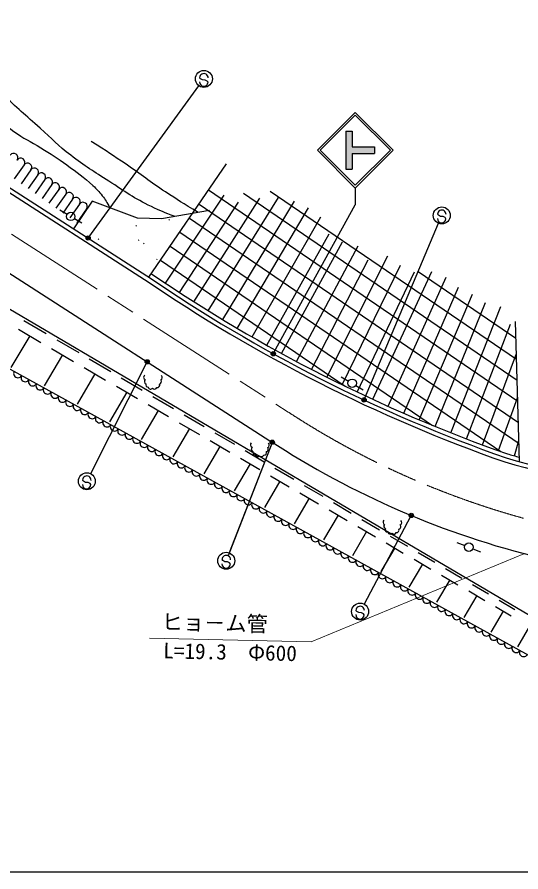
# Model space of a CAD drawing. Units: millimetres, scale not verified. Extents: x 40000 to 680000, y 20000 to 380000.
# Drawn here: x 374019 to 433325, y 205000 to 305650 of the extents above; entities that cross this region are included whole.
import ezdxf
from ezdxf.enums import TextEntityAlignment as Align

# ---------------------------------------------------------------- set-up
doc = ezdxf.new("R2010")
doc.units = ezdxf.units.MM
doc.header["$LTSCALE"] = 1000
doc.header["$PDMODE"] = 32
doc.header["$PDSIZE"] = 500
doc.linetypes.add('CHAIN', pattern=[18.5, 12, -1.5, 3.5, -1.5])
for name, color, linetype, lineweight in [('M-BGD', 7, 'Continuous', 25), ('M-BMK', 2, 'CHAIN', 13), ('M-STR-HTXT', 7, 'Continuous', 13), ('M-STR-STRC', 7, 'Continuous', 25), ('M-TTL-BAND', 7, 'Continuous', 25)]:
    doc.layers.add(name, color=color, linetype=linetype, lineweight=lineweight)
doc.styles.add('ＭＳ ゴシック', font='')
doc.styles.get('ＭＳ ゴシック').set_extended_font_data('MS Gothic')

msp = doc.modelspace()

# ---------------------------------------------------------------- hatches: boundary and pattern name
at = {"layer": 'M-STR-STRC'}
msp.add_hatch(color=256, dxfattribs=at).paths.add_polyline_path([(412709, 292228), (413459, 292228), (413459, 290354), (416082, 290354), (416082, 289605), (413459, 289605), (413459, 287731), (412709, 287731)])

# ---------------------------------------------------------------- linework, layer by layer
at = {"layer": 'M-BGD'}
for p, q in [((330405, 312450), (389022, 274772)), ((330676, 312871), (389293, 275193)), ((374837, 288245), (373685, 286610)), ((389541, 275023), (398670, 288375)), ((375654, 287669), (374502, 286034)), ((376472, 287093), (375320, 285458)), ((377289, 286517), (376137, 284882)), ((378107, 285941), (376955, 284306)), ((378924, 285365), (377772, 283730)), ((396563, 285293), (432960, 260408)), ((400667, 284910), (432886, 262881)), ((403828, 285172), (432812, 265355)), ((379742, 284789), (378590, 283154)), ((380559, 284213), (379407, 282578)), ((382849, 283991), (380665, 280738)), ((388198, 281981), (382849, 283991)), ((391480, 274316), (398408, 284695)), ((393150, 273215), (400080, 283852)), ((394832, 272132), (402585, 284328)), ((396526, 271069), (404799, 284409)), ((398231, 270025), (406670, 283976)), ((379033, 282942), (379897, 282439)), ((381377, 283637), (380225, 282002)), ((382194, 283061), (381042, 281426)), ((396660, 282890), (391021, 281888)), ((395435, 283642), (433034, 257934)), ((399943, 269002), (408311, 283189)), ((380761, 281935), (381625, 281431)), ((391021, 281888), (388198, 281981)), ((394306, 281991), (433108, 255461)), ((401671, 267995), (409791, 282119)), ((387998, 281037), (388071, 281106)), ((391891, 281747), (391963, 281816)), ((393177, 280340), (430979, 254494)), ((403411, 267008), (410771, 280148)), ((383566, 279472), (383638, 279541)), ((388301, 279372), (388373, 279441)), ((388888, 278966), (388961, 279035)), ((405161, 266041), (412329, 279179)), ((392048, 278689), (422925, 257578)), ((406922, 265093), (414150, 278698)), ((435822, 234301), (362028, 277762)), ((370547, 277138), (403779, 255776)), ((390450, 277117), (390522, 277186)), ((390919, 277038), (412652, 262179)), ((408694, 264164), (415356, 277050)), ((410475, 263256), (417654, 277528)), ((412267, 262367), (419143, 276427)), ((414069, 261498), (420800, 275659)), ((415880, 260650), (422821, 275682)), ((417700, 259822), (424518, 275031)), ((421233, 275694), (432738, 267828)), ((419530, 259014), (425976, 273834)), ((356153, 273594), (435369, 229898)), ((421367, 258226), (427611, 273029)), ((423215, 257459), (429174, 272042)), ((425070, 256713), (430953, 271577)), ((374810, 269944), (377443, 268394)), ((433173, 253304), (432679, 269798)), ((374190, 268891), (376822, 267340)), ((426934, 255988), (432107, 269498)), ((375506, 268116), (373301, 264372)), ((378689, 267659), (381267, 266141)), ((379371, 265869), (377217, 262213)), ((378082, 266628), (380659, 265110)), ((428806, 255283), (432791, 266050)), ((382514, 265407), (385037, 263921)), ((381919, 264398), (384443, 262912)), ((383181, 263655), (381078, 260084)), ((386285, 263186), (388755, 261731)), ((412170, 263285), (413033, 262781)), ((385703, 262198), (388173, 260743)), ((413897, 262277), (414761, 261774)), ((386938, 261471), (384885, 257985)), ((390003, 260996), (392420, 259572)), ((430685, 254599), (432945, 260919)), ((389434, 260029), (391851, 258606)), ((390643, 259317), (388639, 255915)), ((393670, 258837), (396035, 257444)), ((393113, 257891), (395478, 256498)), ((394295, 257194), (392340, 253874)), ((397285, 256707), (399599, 255345)), ((396740, 255782), (399054, 254419)), ((432589, 253984), (433098, 255805)), ((397897, 255101), (395990, 251862)), ((400317, 253703), (402580, 252370)), ((400850, 254608), (403113, 253275)), ((401448, 253036), (399588, 249878)), ((403843, 251653), (406056, 250349)), ((404364, 252538), (406578, 251235)), ((404950, 251001), (403136, 247922)), ((407320, 249632), (409484, 248357)), ((407830, 250497), (409994, 249223)), ((408402, 248994), (406635, 245993)), ((410749, 247638), (412864, 246392)), ((411247, 248485), (413363, 247239)), ((411806, 247015), (410084, 244091)), ((414129, 245673), (416197, 244455)), ((414616, 246500), (416684, 245283)), ((415163, 245064), (413485, 242216)), ((417462, 243736), (419483, 242546)), ((417938, 244544), (419959, 243354)), ((425798, 243791), (426727, 243422)), ((418473, 243141), (416839, 240367)), ((421214, 242615), (423188, 241452)), ((427656, 243053), (428586, 242684)), ((420749, 241825), (422723, 240662)), ((421736, 241244), (420146, 238544)), ((424444, 240712), (426372, 239577)), ((423990, 239941), (425918, 238805)), ((424954, 239373), (423406, 236746)), ((427628, 238837), (429512, 237728)), ((427185, 238084), (429068, 236975)), ((428126, 237529), (426621, 234973)), ((430769, 236988), (432607, 235905)), ((431255, 235711), (429791, 233226)), ((430335, 236252), (432174, 235169)), ((434339, 233918), (432917, 231502))]:
    msp.add_line(p, q, dxfattribs=at)
for centre in [(380329, 282187), (413465, 262529), (427192, 243238)]:
    msp.add_circle(centre, 500, dxfattribs=at)
for centre, radius, start, end in [((373611, 289109), 500, 324.83228, 144.83228), ((374428, 288533), 500, 324.83228, 144.83228), ((375246, 287957), 500, 324.83228, 144.83228), ((376063, 287381), 500, 324.83228, 144.83228), ((376880, 286805), 500, 324.83228, 144.83228), ((377698, 286229), 500, 324.83228, 144.83228), ((378515, 285653), 500, 324.83228, 144.83228), ((379333, 285077), 500, 324.83228, 144.83228), ((380150, 284501), 500, 324.83228, 144.83228), ((380968, 283925), 500, 324.83228, 144.83228), ((381785, 283349), 500, 324.83228, 144.83228), ((491097, 423556), 179933, 235.54753, 250.69378), ((491097, 423556), 179433, 235.63852, 250.6848), ((491097, 423556), 180433, 235.54753, 250.69378), ((374103, 263693), 500, 151.11829, 331.11829), ((374979, 263210), 500, 151.11829, 331.11829), ((375854, 262727), 500, 151.11829, 331.11829), ((389202, 263247), 300, 130.46072, 249.076), ((389304, 262752), 300, 134.18599, 247.74305), ((390712, 262732), 300, 283.2404, 40.60627), ((390816, 263201), 300, 294.34586, 50.60048), ((376730, 262244), 500, 151.11829, 331.11829), ((377606, 261761), 500, 151.11829, 331.11829), ((389469, 262363), 300, 158.21145, 267.78765), ((389745, 262148), 300, 196.3279, 319.9138), ((390203, 262148), 300, 220.24486, 334.68859), ((390507, 262318), 300, 263.88042, 23.95654), ((378481, 261278), 500, 151.11829, 331.11829), ((379357, 260795), 500, 151.11829, 331.11829), ((380233, 260312), 500, 151.11829, 331.11829), ((381108, 259829), 500, 151.11829, 331.11829), ((381984, 259346), 500, 151.11829, 331.11829), ((382859, 258863), 500, 151.11829, 331.11829), ((383735, 258380), 500, 151.11829, 331.11829), ((384611, 257897), 500, 151.11829, 331.11829), ((385486, 257414), 500, 151.11829, 331.11829), ((386362, 256931), 500, 151.11829, 331.11829), ((387237, 256448), 500, 151.11829, 331.11829), ((388113, 255965), 500, 151.11829, 331.11829), ((388989, 255482), 500, 151.11829, 331.11829), ((459770, 341443), 102341, 236.81377, 256.37827), ((389864, 254999), 500, 151.11829, 331.11829), ((390740, 254516), 500, 151.11829, 331.11829), ((401781, 255293), 300, 130.46072, 249.076), ((401883, 254797), 300, 134.18599, 247.74305), ((403292, 254777), 300, 283.2404, 40.60627), ((403396, 255246), 300, 294.34586, 50.60048), ((391616, 254033), 500, 151.11829, 331.11829), ((392491, 253550), 500, 151.11829, 331.11829), ((402048, 254408), 300, 158.21145, 267.78765), ((402325, 254193), 300, 196.3279, 319.9138), ((402783, 254193), 300, 220.24486, 334.68859), ((403086, 254363), 300, 263.88042, 23.95654), ((462246, 360088), 110671, 253.91447, 264.05735), ((462246, 360088), 110171, 253.92908, 254.6908), ((393367, 253067), 500, 151.11829, 331.11829), ((394242, 252584), 500, 151.11829, 331.11829), ((462246, 360088), 111171, 253.91447, 264.05735), ((395118, 252101), 500, 151.11829, 331.11829), ((395994, 251618), 500, 151.11829, 331.11829), ((396869, 251135), 500, 151.11829, 331.11829), ((397745, 250652), 500, 151.11829, 331.11829), ((398621, 250169), 500, 151.11829, 331.11829), ((399496, 249686), 500, 151.11829, 331.11829), ((400372, 249203), 500, 151.11829, 331.11829), ((401247, 248720), 500, 151.11829, 331.11829), ((402123, 248237), 500, 151.11829, 331.11829), ((402999, 247754), 500, 151.11829, 331.11829), ((403874, 247271), 500, 151.11829, 331.11829), ((404750, 246788), 500, 151.11829, 331.11829), ((405625, 246305), 500, 151.11829, 331.11829), ((406501, 245822), 500, 151.11829, 331.11829), ((417388, 246183), 300, 130.46072, 249.076), ((417490, 245687), 300, 134.18599, 247.74305), ((418898, 245667), 300, 283.2404, 40.60627), ((419002, 246136), 300, 294.34586, 50.60048), ((407377, 245339), 500, 151.11829, 331.11829), ((408252, 244856), 500, 151.11829, 331.11829), ((409128, 244373), 500, 151.11829, 331.11829), ((417655, 245298), 300, 158.21145, 267.78765), ((417931, 245083), 300, 196.3279, 319.9138), ((418390, 245083), 300, 220.24486, 334.68859), ((418693, 245253), 300, 263.88042, 23.95654), ((410004, 243890), 500, 151.11829, 331.11829), ((410879, 243407), 500, 151.11829, 331.11829), ((411755, 242924), 500, 151.11829, 331.11829), ((412630, 242441), 500, 151.11829, 331.11829), ((413506, 241958), 500, 151.11829, 331.11829), ((414382, 241475), 500, 151.11829, 331.11829), ((415257, 240992), 500, 151.11829, 331.11829), ((416133, 240509), 500, 151.11829, 331.11829), ((417009, 240026), 500, 151.11829, 331.11829), ((417884, 239543), 500, 151.11829, 331.11829), ((418760, 239060), 500, 151.11829, 331.11829), ((419635, 238577), 500, 151.11829, 331.11829), ((420511, 238094), 500, 151.11829, 331.11829), ((421387, 237611), 500, 151.11829, 331.11829), ((422262, 237128), 500, 151.11829, 331.11829), ((423138, 236645), 500, 151.11829, 331.11829), ((424013, 236162), 500, 151.11829, 331.11829), ((424889, 235679), 500, 151.11829, 331.11829), ((425765, 235196), 500, 151.11829, 331.11829), ((426640, 234713), 500, 151.11829, 331.11829), ((427516, 234230), 500, 151.11829, 331.11829), ((428392, 233747), 500, 151.11829, 331.11829), ((429267, 233264), 500, 151.11829, 331.11829), ((430143, 232781), 500, 151.11829, 331.11829), ((431018, 232298), 500, 151.11829, 331.11829), ((431894, 231815), 500, 151.11829, 331.11829), ((432770, 231332), 500, 151.11829, 331.11829), ((433645, 230849), 500, 151.11829, 331.11829)]:
    msp.add_arc(centre, radius, start, end, dxfattribs=at)
for points, knots in [([(203147, 331895), (204108, 331777), (204420, 331761), (205238, 331757), (206485, 331750), (207177, 331926), (208411, 332107), (209786, 332309), (210580, 332341), (211915, 332730), (213127, 333083), (213763, 333414), (214919, 333922), (215723, 334275), (216145, 334535), (216942, 334902), (217888, 335337), (218394, 335650), (219385, 335966), (220926, 336459), (221862, 336459), (223430, 336857), (224539, 337138), (225177, 337259), (226241, 337680), (227155, 338042), (227597, 338402), (228499, 338795), (229523, 339241), (230115, 339453), (231174, 339808), (232433, 340230), (233150, 340450), (234451, 340715), (236443, 341120), (237579, 341310), (239609, 341395), (241353, 341467), (242336, 341409), (244074, 341252), (245700, 341104), (246595, 340887), (248203, 340604), (249783, 340327), (250658, 340118), (252235, 339819), (253900, 339504), (254821, 339257), (256500, 339029), (258944, 338698), (260333, 338675), (262797, 338567), (264286, 338502), (265123, 338622), (266613, 338578), (268813, 338513), (270042, 338409), (272238, 338270), (274472, 338130), (275721, 338004), (277955, 337868), (279198, 337792), (279894, 337670), (281139, 337706), (282568, 337748), (283350, 338037), (284778, 338093), (287630, 338204), (289229, 337921), (292082, 337936), (294158, 337946), (295318, 338066), (297393, 338147), (299212, 338218), (300238, 338501), (302051, 338326), (304285, 338109), (305521, 337788), (307681, 337180), (309302, 336724), (310202, 336416), (311746, 335743), (313251, 335086), (314043, 334605), (315474, 333801), (317498, 332663), (318547, 331881), (320526, 330666), (324184, 328422), (326293, 327263), (329922, 324971), (331785, 323795), (332830, 323135), (334649, 321891), (336268, 320784), (337128, 320097), (338728, 318964), (341656, 316891), (343307, 315746), (346272, 313728), (347960, 312578), (348965, 312022), (350631, 310841), (352364, 309613), (353283, 308855), (354982, 307582), (357031, 306047), (358208, 305227), (360227, 303652), (361984, 302282), (362954, 301495), (364664, 300066), (366329, 298676), (367238, 297869), (368868, 296438), (370743, 294792), (371640, 293684), (373640, 292193), (374802, 291326), (375583, 291035), (376810, 290263), (378026, 289497), (378729, 289095), (379885, 288241), (381116, 287332), (381833, 286847), (382951, 285802), (383411, 285371), (383658, 285114), (384042, 284614), (384437, 284100), (384557, 283880), (384928, 283210)], [0, 0, 0, 0, 1, 1, 1, 2, 2, 2, 3, 3, 3, 4, 4, 4, 5, 5, 5, 6, 6, 6, 7, 7, 7, 8, 8, 8, 9, 9, 9, 10, 10, 10, 11, 11, 11, 12, 12, 12, 13, 13, 13, 14, 14, 14, 15, 15, 15, 16, 16, 16, 17, 17, 17, 18, 18, 18, 19, 19, 19, 20, 20, 20, 21, 21, 21, 22, 22, 22, 23, 23, 23, 24, 24, 24, 25, 25, 25, 26, 26, 26, 27, 27, 27, 28, 28, 28, 29, 29, 29, 30, 30, 30, 31, 31, 31, 32, 32, 32, 33, 33, 33, 34, 34, 34, 35, 35, 35, 36, 36, 36, 37, 37, 37, 38, 38, 38, 39, 39, 39, 40, 40, 40, 41, 41, 41, 42, 42, 42, 43, 43, 43, 44, 44, 44, 44]), ([(392616, 282172), (391294, 282655), (390900, 282838), (389832, 283336), (387770, 284299), (386747, 285099), (384832, 286328), (383043, 287477), (382002, 288072), (380326, 289380), (378851, 290531), (378127, 291300), (376736, 292552), (375000, 294115), (373983, 294945), (372322, 296586), (370843, 298047), (370204, 299053), (368677, 300463), (367341, 301698), (366823, 302106), (365083, 303425)], [0, 0, 0, 0, 1, 1, 1, 2, 2, 2, 3, 3, 3, 4, 4, 4, 5, 5, 5, 6, 6, 6, 7, 7, 7, 7]), ([(395346, 282657), (393477, 283774), (392972, 284086), (391487, 285059), (389633, 286274), (388680, 287081), (386845, 288325), (385261, 289398), (384741, 289736), (382753, 291016)], [0, 0, 0, 0, 1, 1, 1, 2, 2, 2, 3, 3, 3, 3])]:
    msp.add_open_spline(points, degree=3, knots=knots, dxfattribs=at)
at = {"layer": 'M-BMK'}
msp.add_line((373341, 280097), (405942, 259141), dxfattribs=at)
msp.add_arc((459770, 341443), 98341, 236.81377, 267.50965, dxfattribs=at)
at = {"layer": 'M-STR-HTXT'}
for p, q in [((408618, 232107), (433663, 242460)), ((389623, 232517), (408618, 232107))]:
    msp.add_line(p, q, dxfattribs=at)
at = {"layer": 'M-STR-STRC'}
for p, q in [((395605, 298392), (395508, 298512)), ((395847, 298248), (395605, 298392)), ((396147, 298239), (395847, 298248)), ((396390, 298122), (396147, 298239)), ((396493, 297983), (396390, 298122)), ((382471, 279756), (395416, 297564)), ((413833, 294434), (409379, 289979)), ((413833, 294116), (409697, 289979)), ((418288, 289979), (413833, 294434)), ((417970, 289979), (413833, 294116)), ((412709, 292228), (412709, 287731)), ((412709, 292228), (413459, 292228)), ((413459, 292228), (413459, 290354)), ((409379, 289979), (413833, 285525)), ((409697, 289979), (413833, 285843)), ((413459, 290354), (416082, 290354)), ((413833, 285525), (418288, 289979)), ((413833, 285843), (417970, 289979)), ((416082, 290354), (416082, 289605)), ((413459, 289605), (413459, 287731)), ((413459, 289605), (416082, 289605)), ((412709, 287731), (413459, 287731)), ((413833, 285525), (413833, 283525)), ((404244, 266145), (413833, 283525)), ((423614, 282318), (423517, 282438)), ((423856, 282173), (423614, 282318)), ((424156, 282165), (423856, 282173)), ((424399, 282048), (424156, 282165)), ((424502, 281909), (424399, 282048)), ((414924, 260708), (423625, 281377)), ((389271, 264925), (382679, 251886)), ((403999, 255457), (398860, 242214)), ((403999, 255457), (398999, 242572)), ((381828, 251013), (381731, 251133)), ((382070, 250868), (381828, 251013)), ((382371, 250859), (382070, 250868)), ((382613, 250742), (382371, 250859)), ((382716, 250604), (382613, 250742)), ((420346, 246838), (414870, 236534)), ((398238, 241659), (398141, 241779)), ((398479, 241515), (398238, 241659)), ((398780, 241506), (398479, 241515)), ((399023, 241389), (398780, 241506)), ((399126, 241250), (399023, 241389)), ((414001, 235670), (413905, 235791)), ((414243, 235526), (414001, 235670)), ((414544, 235517), (414243, 235526)), ((414787, 235400), (414544, 235517)), ((414889, 235261), (414787, 235400))]:
    msp.add_line(p, q, dxfattribs=at)
for centre, radius in [((396004, 298373), 1000), ((424013, 282299), 1000), ((382383, 279634), 150), ((382383, 279634), 120), ((382383, 279634), 90), ((382383, 279634), 60), ((382383, 279634), 30), ((404171, 266013), 150), ((404171, 266013), 120), ((404171, 266013), 90), ((404171, 266013), 60), ((404171, 266013), 30), ((389338, 265059), 150), ((389338, 265059), 120), ((389338, 265059), 90), ((389338, 265059), 60), ((389338, 265059), 30), ((414866, 260570), 150), ((414866, 260570), 120), ((414866, 260570), 90), ((414866, 260570), 60), ((414866, 260570), 30), ((404054, 255597), 150), ((404054, 255597), 120), ((404054, 255597), 90), ((404054, 255597), 60), ((404054, 255597), 30), ((382228, 250993), 1000), ((420416, 246970), 150), ((420416, 246970), 120), ((420416, 246970), 90), ((420416, 246970), 60), ((420416, 246970), 30), ((398637, 241640), 1000), ((414401, 235651), 1000)]:
    msp.add_circle(centre, radius, dxfattribs=at)
for centre, start, end in [((396008, 298498), 358.31914, 178.31914), ((395993, 297998), 178.31914, 358.31914), ((424017, 282424), 358.31914, 178.31914), ((424002, 281924), 178.31914, 358.31914), ((382217, 250618), 178.31914, 358.31914), ((382231, 251118), 358.31914, 178.31914), ((398641, 241765), 358.31914, 178.31914), ((398626, 241265), 178.31914, 358.31914), ((414404, 235776), 358.31914, 178.31914), ((414390, 235276), 178.31914, 358.31914)]:
    msp.add_arc(centre, 500, start, end, dxfattribs=at)
for p in [(382383, 279634), (404171, 266013), (389338, 265059), (414866, 260570), (404054, 255597), (420416, 246970)]:
    msp.add_point(p, dxfattribs=at)
at = {"layer": 'M-TTL-BAND'}
msp.add_line((40000, 205000), (579000, 205000), dxfattribs=at)

# ---------------------------------------------------------------- texts
at = {"layer": 'M-STR-HTXT', "style": 'ＭＳ ゴシック'}
msp.add_text('ヒョ－ム管', height=1833, rotation=358.764, dxfattribs=at).set_placement((391008, 232987), align=Align.BOTTOM_LEFT)
msp.add_text('L=19.3\u3000Φ600', height=1833, rotation=358.764, dxfattribs=at).set_placement((399110, 231812), align=Align.TOP_CENTER)

doc.saveas('drawing.dxf')
